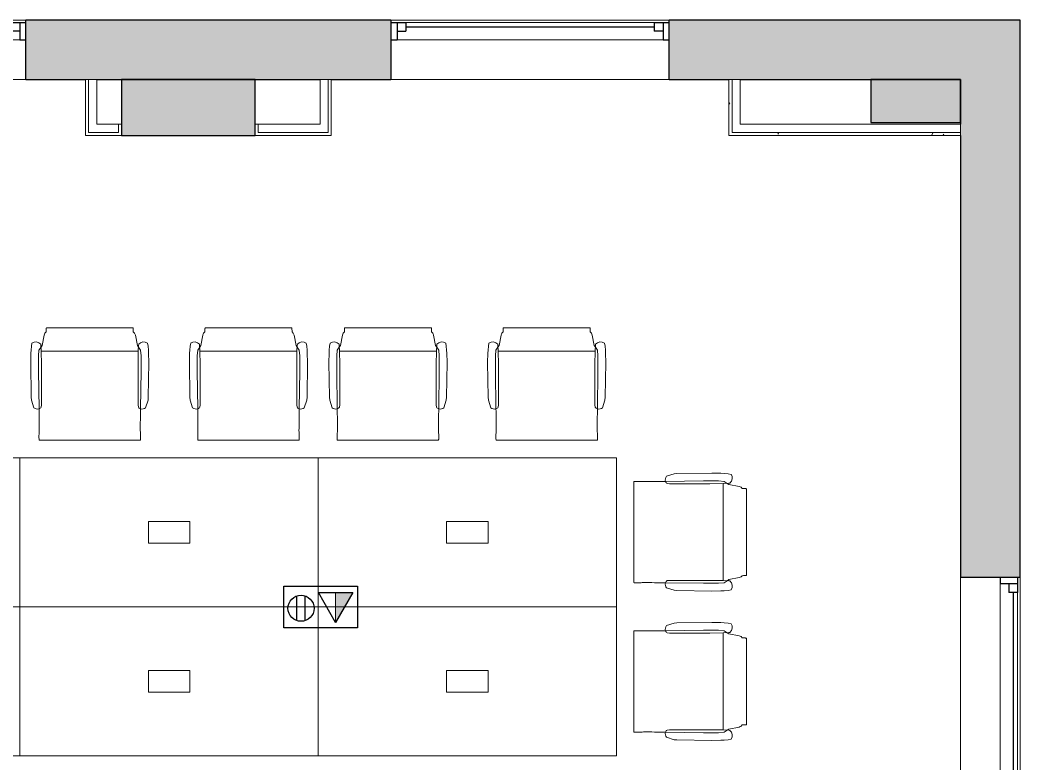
# Model space of a CAD drawing. Header units: inches. Extents: x 1808 to 2428, y 950 to 1857.
# Drawn here: x 2185.4 to 2386.6, y 1707.3 to 1856.9 of the extents above; entities that cross this region are included whole.
import ezdxf

# ---------------------------------------------------------------- set-up
doc = ezdxf.new("R2010")
doc.units = ezdxf.units.IN
doc.header["$MEASUREMENT"] = 0
for name, color, linetype, lineweight in [('A-ANNO-NOTE', 131, 'Continuous', 40), ('A-GENM', 13, 'Continuous', 18), ('A-GLAZ', 151, 'Continuous', 18), ('A-WALL', 113, 'Continuous', 18), ('A-WALL-PATT', 111, 'Continuous', 18), ('I-FURN', 30, 'Continuous', 9), ('I-FURN-PNLS', 30, 'Continuous', 9), ('I-WALL', 2, 'Continuous', 18)]:
    doc.layers.add(name, color=color, linetype=linetype, lineweight=lineweight)
pattern_1 = [(0, (0, 0), (15.36, 3.84), [0.634, -10.886, 0.634, -10.886, -61.44]), (0, (0, 0), (15.36, 3.84), [-23.04, 0.634, -22.406, 0.634, -10.886, -26.88]), (0, (0, 0), (15.36, 3.84), [-57.6, 0.634, -7.046, 0.634, -18.566]), (120, (5.76, 1.92), (-11.0055376, 11.38215), [0.634, -10.886, 0.634, -10.886, -61.44]), (120, (5.76, 1.92), (-11.0055376, 11.38215), [-23.04, 0.634, -22.406, 0.634, -10.886, -26.88]), (120, (5.76, 1.92), (-11.0055376, 11.38215), [-57.6, 0.634, -7.046, 0.634, -18.566]), (240, (7.68, 9.6), (-4.3544624, -15.22215), [0.634, -10.886, 0.634, -10.886, -61.44]), (240, (7.68, 9.6), (-4.3544624, -15.22215), [-23.04, 0.634, -22.406, 0.634, -10.886, -26.88]), (240, (7.68, 9.6), (-4.3544624, -15.22215), [-57.6, 0.634, -7.046, 0.634, -18.566])]

# ---------------------------------------------------------------- blocks, each defined once
blk = doc.blocks.new('Generic Models 1 - Generic Models 1-7194762-MEZZANINE  POWER _ SIGNAL')
at = {"layer": 'A-GENM', "lineweight": 9}
h = blk.add_hatch(color=7, dxfattribs=at)
h.paths.add_polyline_path([(2189.66, 1049.66), (2200.38, 1049.66), (2200.38, 1062.93), (2173, 1062.93), (2173, 1049.66)], flags=0)
h.paths.add_polyline_path([(2200.38, 1262.58), (2200.38, 1270.53), (2176.63, 1270.53), (2176.63, 1262.58), (2189.66, 1262.58)], flags=0)
h.paths.add_polyline_path([(2367.13, 1346.73), (2374.63, 1346.73), (2374.63, 1365.98), (2367.13, 1365.98), (2367.13, 1358.18)], flags=0)
h.paths.add_polyline_path([(1921.63, 1443.7), (1951.63, 1443.7), (1951.63, 1459.54), (1921.63, 1459.54), (1921.63, 1449.7)], flags=0)
h.paths.add_polyline_path([(2184.63, 1445.23), (2205.63, 1445.23), (2205.63, 1459.73), (2184.63, 1459.73)], flags=0)
h.paths.add_polyline_path([(2367.63, 1446.22), (2374.63, 1446.22), (2374.63, 1459.73), (2367.63, 1459.73)], flags=0)
h.paths.add_polyline_path([(1844.88, 1610.85), (1844.88, 1660.6), (1829.88, 1660.6), (1829.88, 1665.6), (1819.63, 1665.6), (1819.63, 1610.85)], flags=0)
h.paths.add_polyline_path([(2374.63, 1630.31), (2374.63, 1681.1), (2365.13, 1681.1), (2365.13, 1630.31)], flags=0)
h.paths.add_polyline_path([(1991.25, 1642.75), (2009.38, 1642.75), (2009.38, 1665.6), (1990.88, 1665.6), (1990.88, 1642.75), (1991.2, 1642.75)], flags=0)
h.paths.add_polyline_path([(2224.38, 1646.48), (2224.38, 1665.6), (2205.88, 1665.6), (2205.88, 1646.48), (2224.13, 1646.48)], flags=0)
h.paths.add_polyline_path([(2009.38, 1819.62), (2009.88, 1819.62), (2009.88, 1844.85), (1990.83, 1844.85), (1990.83, 1844.2), (1990.88, 1844.2), (1990.88, 1819.62)], flags=0)
h.paths.add_polyline_path([(2205.88, 1833.6), (2232.75, 1833.6), (2232.75, 1844.85), (2205.88, 1844.85)], flags=0)
h.paths.add_polyline_path([(1828.13, 1833.6), (1828.13, 1844.85), (1819.63, 1844.85), (1819.63, 1833.6)], flags=0)
h.paths.add_polyline_path([(2374.63, 1836.23), (2374.63, 1844.85), (2356.63, 1844.85), (2356.63, 1836.23)], flags=0)
h.paths.add_polyline_path([(1913.9, 1836.6), (1913.9, 1844.85), (1899.93, 1844.85), (1899.93, 1836.6)], flags=0)
h.paths.add_polyline_path([(2114.57, 1836.6), (2114.57, 1844.85), (2094.6, 1844.85), (2094.6, 1836.6), (2110.29, 1836.6)], flags=0)
at = {"layer": 'A-GENM', "color": 8, "lineweight": 30}
for p, q in [((2232.75, 1844.85), (2205.88, 1844.85)), ((2205.88, 1844.85), (2205.88, 1833.6)), ((2232.75, 1833.6), (2232.75, 1844.85)), ((2374.63, 1844.85), (2356.63, 1844.85)), ((2356.63, 1844.85), (2356.63, 1836.23)), ((2374.63, 1836.23), (2374.63, 1844.85)), ((2356.63, 1836.23), (2374.63, 1836.23)), ((2205.88, 1833.6), (2232.75, 1833.6))]:
    blk.add_line(p, q, dxfattribs=at)
blk = doc.blocks.new('Window-Double-Hung - 48_ X 48_-7273517-MEZZANINE  POWER _ SIGNAL')
at = {"layer": 'A-GLAZ', "color": 8, "lineweight": 30}
for p, q in [((-28, 6), (-28, -6)), ((-28, 5.5), (-25, 5.5)), ((-26.75, 5.5), (-26.75, 2)), ((-25, 5.5), (-25, 3.75)), ((-25, 4.625), (25, 4.625)), ((25, 5.5), (28, 5.5)), ((25, 5.5), (25, 3.75)), ((26.75, 5.5), (26.75, 2)), ((28, -6), (28, 6)), ((-26.75, 3.75), (-25, 3.75)), ((26.75, 3.75), (25, 3.75)), ((-28, 2), (-26.75, 2)), ((26.75, 2), (28, 2))]:
    blk.add_line(p, q, dxfattribs=at)
at = {"layer": 'A-GLAZ'}
for p, q in [((28, 6), (-28, 6)), ((-28, -6), (28, -6))]:
    blk.add_line(p, q, dxfattribs=at)
at = {"layer": 'A-GLAZ', "lineweight": 9}
for p, q in [((-25, 5.5), (25, 5.5)), ((-26.75, 2), (26.75, 2))]:
    blk.add_line(p, q, dxfattribs=at)
blk = doc.blocks.new('large conference tables - large conference tables-7555010-MEZZANINE  POWER _ SIGNAL')
at = {"layer": 'I-FURN'}
for p, q in [((34.86, 54.68), (34.46, 52.61)), ((35.01, 55.06), (34.86, 54.68)), ((35.26, 55.32), (35.01, 55.06)), ((52.75, 56.16), (35.32, 56.16)), ((53.06, 55.06), (52.8, 55.32)), ((53.13, 54.92), (53.06, 55.06)), ((53.21, 54.68), (53.13, 54.92)), ((53.61, 52.61), (53.21, 54.68)), ((66.39, 52.61), (66.79, 54.68)), ((66.79, 54.68), (66.87, 54.92)), ((66.87, 54.92), (66.94, 55.06)), ((66.94, 55.06), (67.2, 55.32)), ((67.25, 56.16), (84.68, 56.16)), ((84.74, 55.32), (84.99, 55.06)), ((84.99, 55.06), (85.14, 54.68)), ((85.14, 54.68), (85.54, 52.61)), ((94.86, 54.68), (94.46, 52.61)), ((95.01, 55.06), (94.86, 54.68)), ((95.26, 55.32), (95.01, 55.06)), ((112.75, 56.16), (95.32, 56.16)), ((113.06, 55.06), (112.8, 55.32)), ((113.13, 54.92), (113.06, 55.06)), ((113.21, 54.68), (113.13, 54.92)), ((113.61, 52.61), (113.21, 54.68)), ((126.39, 52.61), (126.79, 54.68)), ((126.79, 54.68), (126.87, 54.92)), ((126.87, 54.92), (126.94, 55.06)), ((126.94, 55.06), (127.2, 55.32)), ((127.25, 56.16), (144.68, 56.16)), ((144.74, 55.32), (144.99, 55.06)), ((144.99, 55.06), (145.14, 54.68)), ((145.14, 54.68), (145.54, 52.61)), ((32.3, 52.45), (32.23, 51.68)), ((32.41, 53.06), (32.3, 52.45)), ((34.21, 52.61), (34.19, 52.84)), ((34.27, 51.45), (34.21, 52.61)), ((34.46, 52.61), (34.23, 52.28)), ((53.84, 52.28), (53.61, 52.61)), ((53.86, 52.61), (53.79, 51.45)), ((53.88, 52.84), (53.86, 52.61)), ((55.77, 52.45), (55.66, 53.06)), ((55.84, 51.68), (55.77, 52.45)), ((64.16, 51.68), (64.23, 52.45)), ((64.23, 52.45), (64.34, 53.06)), ((66.12, 52.84), (66.14, 52.61)), ((66.14, 52.61), (66.21, 51.45)), ((66.16, 52.28), (66.39, 52.61)), ((85.54, 52.61), (85.77, 52.28)), ((85.73, 51.45), (85.79, 52.61)), ((85.79, 52.61), (85.81, 52.84)), ((87.59, 53.06), (87.7, 52.45)), ((87.7, 52.45), (87.77, 51.68)), ((92.3, 52.45), (92.23, 51.68)), ((92.41, 53.06), (92.3, 52.45)), ((94.21, 52.61), (94.19, 52.84)), ((94.27, 51.45), (94.21, 52.61)), ((94.46, 52.61), (94.23, 52.28)), ((113.84, 52.28), (113.61, 52.61)), ((113.86, 52.61), (113.79, 51.45)), ((113.88, 52.84), (113.86, 52.61)), ((115.77, 52.45), (115.66, 53.06)), ((115.84, 51.68), (115.77, 52.45)), ((124.16, 51.68), (124.23, 52.45)), ((124.23, 52.45), (124.34, 53.06)), ((126.12, 52.84), (126.14, 52.61)), ((126.14, 52.61), (126.21, 51.45)), ((126.16, 52.28), (126.39, 52.61)), ((145.54, 52.61), (145.77, 52.28)), ((145.73, 51.45), (145.79, 52.61)), ((145.79, 52.61), (145.81, 52.84)), ((147.59, 53.06), (147.7, 52.45)), ((147.7, 52.45), (147.77, 51.68)), ((32.2, 51.03), (32.15, 49.17)), ((32.23, 51.68), (32.2, 51.03)), ((33.82, 51.68), (33.72, 50.52)), ((33.72, 50.52), (33.72, 47.52)), ((34.23, 52.28), (33.82, 51.68)), ((34.32, 48.77), (34.27, 51.45)), ((34.27, 51.45), (53.79, 51.45)), ((53.79, 51.45), (53.75, 48.77)), ((54.24, 51.68), (53.84, 52.28)), ((54.35, 50.52), (54.24, 51.68)), ((54.35, 47.52), (54.35, 50.52)), ((55.87, 51.03), (55.84, 51.68)), ((55.92, 49.17), (55.87, 51.03)), ((64.08, 49.17), (64.13, 51.03)), ((64.13, 51.03), (64.16, 51.68)), ((65.65, 50.52), (65.76, 51.68)), ((65.65, 47.52), (65.65, 50.52)), ((65.76, 51.68), (66.16, 52.28)), ((66.21, 51.45), (66.25, 48.77)), ((85.73, 51.45), (66.21, 51.45)), ((85.68, 48.77), (85.73, 51.45)), ((85.77, 52.28), (86.18, 51.68)), ((86.18, 51.68), (86.28, 50.52)), ((86.28, 50.52), (86.28, 47.52)), ((87.77, 51.68), (87.8, 51.03)), ((87.8, 51.03), (87.85, 49.17)), ((92.2, 51.03), (92.15, 49.17)), ((92.23, 51.68), (92.2, 51.03)), ((93.82, 51.68), (93.72, 50.52)), ((93.72, 50.52), (93.72, 47.52)), ((94.23, 52.28), (93.82, 51.68)), ((94.32, 48.77), (94.27, 51.45)), ((94.27, 51.45), (113.79, 51.45)), ((113.79, 51.45), (113.75, 48.77)), ((114.24, 51.68), (113.84, 52.28)), ((114.35, 50.52), (114.24, 51.68)), ((114.35, 47.52), (114.35, 50.52)), ((115.87, 51.03), (115.84, 51.68)), ((115.92, 49.17), (115.87, 51.03)), ((124.08, 49.17), (124.13, 51.03)), ((124.13, 51.03), (124.16, 51.68)), ((125.65, 50.52), (125.76, 51.68)), ((125.65, 47.52), (125.65, 50.52)), ((125.76, 51.68), (126.16, 52.28)), ((126.21, 51.45), (126.25, 48.77)), ((145.73, 51.45), (126.21, 51.45)), ((145.68, 48.77), (145.73, 51.45)), ((145.77, 52.28), (146.18, 51.68)), ((146.18, 51.68), (146.28, 50.52)), ((146.28, 50.52), (146.28, 47.52)), ((147.77, 51.68), (147.8, 51.03)), ((147.8, 51.03), (147.85, 49.17)), ((32.15, 49.17), (32.25, 42.17)), ((34.32, 40.68), (34.32, 48.77)), ((53.75, 48.77), (53.75, 40.68)), ((55.82, 42.17), (55.92, 49.17)), ((64.18, 42.17), (64.08, 49.17)), ((66.25, 48.77), (66.25, 40.68)), ((85.68, 40.68), (85.68, 48.77)), ((87.85, 49.17), (87.75, 42.17)), ((92.15, 49.17), (92.25, 42.17)), ((94.32, 40.68), (94.32, 48.77)), ((113.75, 48.77), (113.75, 40.68)), ((115.82, 42.17), (115.92, 49.17)), ((124.18, 42.17), (124.08, 49.17)), ((126.25, 48.77), (126.25, 40.68)), ((145.68, 40.68), (145.68, 48.77)), ((147.85, 49.17), (147.75, 42.17)), ((33.72, 47.52), (33.83, 39.85)), ((54.24, 39.85), (54.35, 47.52)), ((65.76, 39.85), (65.65, 47.52)), ((86.28, 47.52), (86.17, 39.85)), ((93.72, 47.52), (93.83, 39.85)), ((114.24, 39.85), (114.35, 47.52)), ((125.76, 39.85), (125.65, 47.52)), ((146.28, 47.52), (146.17, 39.85)), ((32.25, 42.17), (32.31, 41.58)), ((32.31, 41.58), (32.8, 40.08)), ((34.26, 40.18), (34.32, 40.68)), ((53.75, 40.68), (53.81, 40.18)), ((55.27, 40.08), (55.76, 41.58)), ((55.76, 41.58), (55.82, 42.17)), ((64.24, 41.58), (64.18, 42.17)), ((64.73, 40.08), (64.24, 41.58)), ((66.25, 40.68), (66.19, 40.18)), ((85.74, 40.18), (85.68, 40.68)), ((87.69, 41.58), (87.2, 40.08)), ((87.75, 42.17), (87.69, 41.58)), ((92.25, 42.17), (92.31, 41.58)), ((92.31, 41.58), (92.8, 40.08)), ((94.26, 40.18), (94.32, 40.68)), ((113.75, 40.68), (113.81, 40.18)), ((115.27, 40.08), (115.76, 41.58)), ((115.76, 41.58), (115.82, 42.17)), ((124.24, 41.58), (124.18, 42.17)), ((124.73, 40.08), (124.24, 41.58)), ((126.25, 40.68), (126.19, 40.18)), ((145.74, 40.18), (145.68, 40.68)), ((147.69, 41.58), (147.2, 40.08)), ((147.75, 42.17), (147.69, 41.58)), ((33.86, 33.53), (54.2, 33.53)), ((86.14, 33.53), (65.8, 33.53)), ((93.86, 33.53), (114.2, 33.53)), ((146.14, 33.53), (125.8, 33.53)), ((160.08, 26.27), (161.58, 26.76)), ((161.58, 26.76), (162.17, 26.82)), ((162.17, 26.82), (169.17, 26.92)), ((169.17, 26.92), (171.03, 26.87)), ((171.03, 26.87), (171.68, 26.84)), ((171.68, 26.84), (172.45, 26.77)), ((172.45, 26.77), (173.06, 26.66)), ((153.53, 4.86), (153.53, 25.2)), ((159.85, 25.24), (167.52, 25.35)), ((160.68, 24.75), (160.18, 24.81)), ((168.77, 24.75), (160.68, 24.75)), ((167.52, 25.35), (170.52, 25.35)), ((171.45, 24.79), (168.77, 24.75)), ((170.52, 25.35), (171.68, 25.24)), ((172.61, 24.86), (171.45, 24.79)), ((171.45, 5.27), (171.45, 24.79)), ((171.68, 25.24), (172.28, 24.84)), ((172.28, 24.84), (172.61, 24.61)), ((172.84, 24.88), (172.61, 24.86)), ((172.61, 24.61), (174.68, 24.21)), ((174.68, 24.21), (174.92, 24.13)), ((174.92, 24.13), (175.06, 24.06)), ((175.06, 24.06), (175.32, 23.8)), ((176.16, 23.75), (176.16, 6.32)), ((175.32, 6.26), (175.06, 6.01)), ((167.52, 4.72), (159.85, 4.83)), ((160.18, 5.26), (160.68, 5.32)), ((160.68, 5.32), (168.77, 5.32)), ((170.52, 4.72), (167.52, 4.72)), ((168.77, 5.32), (171.45, 5.27)), ((171.68, 4.82), (170.52, 4.72)), ((171.45, 5.27), (172.61, 5.21)), ((172.28, 5.23), (171.68, 4.82)), ((172.61, 5.46), (172.28, 5.23)), ((174.68, 5.86), (172.61, 5.46)), ((172.61, 5.21), (172.84, 5.19)), ((175.06, 6.01), (174.68, 5.86)), ((161.58, 3.31), (160.08, 3.8)), ((162.17, 3.25), (161.58, 3.31)), ((169.17, 3.15), (162.17, 3.25)), ((171.03, 3.2), (169.17, 3.15)), ((171.68, 3.23), (171.03, 3.2)), ((172.45, 3.3), (171.68, 3.23)), ((173.06, 3.41), (172.45, 3.3)), ((161.58, -3.31), (160.08, -3.8)), ((162.17, -3.25), (161.58, -3.31)), ((169.17, -3.15), (162.17, -3.25)), ((171.03, -3.2), (169.17, -3.15)), ((171.68, -3.23), (171.03, -3.2)), ((172.45, -3.3), (171.68, -3.23)), ((173.06, -3.41), (172.45, -3.3)), ((153.53, -4.86), (153.53, -25.2)), ((167.52, -4.72), (159.85, -4.83)), ((160.18, -5.26), (160.68, -5.32)), ((160.68, -5.32), (168.77, -5.32)), ((170.52, -4.72), (167.52, -4.72)), ((168.77, -5.32), (171.45, -5.27)), ((171.68, -4.82), (170.52, -4.72)), ((171.45, -5.27), (172.61, -5.21)), ((171.45, -5.27), (171.45, -24.79)), ((172.28, -5.23), (171.68, -4.82)), ((172.61, -5.46), (172.28, -5.23)), ((172.61, -5.21), (172.84, -5.19)), ((174.68, -5.86), (172.61, -5.46)), ((175.06, -6.01), (174.68, -5.86)), ((175.32, -6.26), (175.06, -6.01)), ((176.16, -23.75), (176.16, -6.32)), ((174.68, -24.21), (174.92, -24.13)), ((174.92, -24.13), (175.06, -24.06)), ((175.06, -24.06), (175.32, -23.8)), ((159.85, -25.24), (167.52, -25.35)), ((160.68, -24.75), (160.18, -24.81)), ((168.77, -24.75), (160.68, -24.75)), ((167.52, -25.35), (170.52, -25.35)), ((171.45, -24.79), (168.77, -24.75)), ((170.52, -25.35), (171.68, -25.24)), ((172.61, -24.86), (171.45, -24.79)), ((171.68, -25.24), (172.28, -24.84)), ((172.28, -24.84), (172.61, -24.61)), ((172.61, -24.61), (174.68, -24.21)), ((172.84, -24.88), (172.61, -24.86)), ((160.08, -26.27), (161.58, -26.76)), ((161.58, -26.76), (162.17, -26.82)), ((162.17, -26.82), (169.17, -26.92)), ((169.17, -26.92), (171.03, -26.87)), ((171.03, -26.87), (171.68, -26.84)), ((171.68, -26.84), (172.45, -26.77)), ((172.45, -26.77), (173.06, -26.66))]:
    blk.add_line(p, q, dxfattribs=at)
for centre, radius, start, end in [((33.18, 51.99), 1.32, 40.065, 125.935), ((54.89, 51.99), 1.32, 54.065, 139.935), ((65.11, 51.99), 1.32, 40.065, 125.935), ((86.82, 51.99), 1.32, 54.065, 139.935), ((93.18, 51.99), 1.32, 40.065, 125.935), ((114.89, 51.99), 1.32, 54.065, 139.935), ((125.11, 51.99), 1.32, 40.065, 125.935), ((146.82, 51.99), 1.32, 54.065, 139.935), ((33.52, 40.93), 1.12, 229.743, 286.0891), ((33.6, 40.6), 0.781, 286.8466, 327.6782), ((54.47, 40.6), 0.781, 212.3218, 253.1534), ((54.55, 40.93), 1.12, 253.9109, 310.257), ((65.45, 40.93), 1.12, 229.743, 286.0891), ((65.53, 40.6), 0.781, 286.8466, 327.6782), ((86.4, 40.6), 0.781, 212.3218, 253.1534), ((86.48, 40.93), 1.12, 253.9109, 310.257), ((93.52, 40.93), 1.12, 229.743, 286.0891), ((93.6, 40.6), 0.781, 286.8466, 327.6782), ((114.47, 40.6), 0.781, 212.3218, 253.1534), ((114.55, 40.93), 1.12, 253.9109, 310.257), ((125.45, 40.93), 1.12, 229.743, 286.0891), ((125.53, 40.6), 0.781, 286.8466, 327.6782), ((146.4, 40.6), 0.781, 212.3218, 253.1534), ((146.48, 40.93), 1.12, 253.9109, 310.257), ((160.93, 25.55), 1.12, 139.743, 196.0891), ((171.99, 25.89), 1.32, 310.065, 35.935), ((160.6, 25.47), 0.781, 196.8466, 237.6782), ((160.93, 4.52), 1.12, 163.9109, 220.257), ((160.6, 4.6), 0.781, 122.3218, 163.1534), ((171.99, 4.18), 1.32, 324.065, 49.935), ((160.93, -4.52), 1.12, 139.743, 196.0891), ((171.99, -4.18), 1.32, 310.065, 35.935), ((160.6, -4.6), 0.781, 196.8466, 237.6782), ((160.93, -25.55), 1.12, 163.9109, 220.257), ((160.6, -25.47), 0.781, 122.3218, 163.1534), ((171.99, -25.89), 1.32, 324.065, 49.935)]:
    blk.add_arc(centre, radius, start, end, dxfattribs=at)
for points, knots in [([(35.32, 56.16), (35.32, 56.16), (35.31, 56.14), (35.3, 56.09), (35.29, 56.03), (35.29, 55.94), (35.28, 55.84), (35.27, 55.69), (35.27, 55.51), (35.26, 55.37), (35.26, 55.32)], [0, 0, 0, 0, 0.111111, 0.222222, 0.333333, 0.444444, 0.555556, 0.666667, 0.888889, 1, 1, 1, 1]), ([(52.8, 55.32), (52.8, 55.51), (52.79, 55.78), (52.78, 56), (52.77, 56.09), (52.76, 56.14), (52.75, 56.16), (52.75, 56.16)], [0, 0, 0, 0, 0.444444, 0.666667, 0.777778, 0.888889, 1, 1, 1, 1]), ([(67.2, 55.32), (67.2, 55.37), (67.2, 55.51), (67.2, 55.69), (67.21, 55.84), (67.22, 55.94), (67.22, 56.03), (67.23, 56.09), (67.24, 56.14), (67.25, 56.16), (67.25, 56.16)], [-1, -1, -1, -1, -0.888889, -0.666667, -0.555556, -0.444444, -0.333333, -0.222222, -0.111111, 0, 0, 0, 0]), ([(84.68, 56.16), (84.68, 56.16), (84.69, 56.14), (84.7, 56.09), (84.71, 56), (84.73, 55.78), (84.73, 55.51), (84.74, 55.32)], [-1, -1, -1, -1, -0.888889, -0.777778, -0.666667, -0.444444, 0, 0, 0, 0]), ([(95.32, 56.16), (95.32, 56.16), (95.31, 56.14), (95.3, 56.09), (95.29, 56.03), (95.29, 55.94), (95.28, 55.84), (95.27, 55.69), (95.27, 55.51), (95.26, 55.37), (95.26, 55.32)], [0, 0, 0, 0, 0.111111, 0.222222, 0.333333, 0.444444, 0.555556, 0.666667, 0.888889, 1, 1, 1, 1]), ([(112.8, 55.32), (112.8, 55.51), (112.79, 55.78), (112.78, 56), (112.77, 56.09), (112.76, 56.14), (112.75, 56.16), (112.75, 56.16)], [0, 0, 0, 0, 0.444444, 0.666667, 0.777778, 0.888889, 1, 1, 1, 1]), ([(127.2, 55.32), (127.2, 55.37), (127.2, 55.51), (127.2, 55.69), (127.21, 55.84), (127.22, 55.94), (127.22, 56.03), (127.23, 56.09), (127.24, 56.14), (127.25, 56.16), (127.25, 56.16)], [-1, -1, -1, -1, -0.888889, -0.666667, -0.555556, -0.444444, -0.333333, -0.222222, -0.111111, 0, 0, 0, 0]), ([(144.68, 56.16), (144.68, 56.16), (144.69, 56.14), (144.7, 56.09), (144.71, 56), (144.73, 55.78), (144.73, 55.51), (144.74, 55.32)], [-1, -1, -1, -1, -0.888889, -0.777778, -0.666667, -0.444444, 0, 0, 0, 0]), ([(33.82, 34.47), (33.82, 34.39), (33.82, 34.23), (33.82, 33.9), (33.84, 33.6), (33.86, 33.53), (33.86, 33.53)], [0, 0, 0, 0, 0.181818, 0.363636, 0.727273, 1, 1, 1, 1]), ([(54.2, 33.53), (54.21, 33.53), (54.21, 33.53), (54.22, 33.56), (54.23, 33.62), (54.23, 33.69), (54.24, 33.77), (54.25, 33.91), (54.25, 34.14), (54.25, 34.35), (54.25, 34.47)], [0, 0, 0, 0, 0.090909, 0.181818, 0.272727, 0.363636, 0.454545, 0.545455, 0.727273, 1, 1, 1, 1]), ([(65.8, 33.53), (65.79, 33.53), (65.77, 33.6), (65.75, 33.9), (65.75, 34.23), (65.75, 34.39), (65.75, 34.47)], [-1, -1, -1, -1, -0.727273, -0.363636, -0.181818, 0, 0, 0, 0]), ([(86.18, 34.47), (86.18, 34.35), (86.18, 34.14), (86.18, 33.91), (86.17, 33.77), (86.17, 33.69), (86.16, 33.62), (86.15, 33.56), (86.14, 33.53), (86.14, 33.53), (86.14, 33.53)], [-1, -1, -1, -1, -0.727273, -0.545455, -0.454545, -0.363636, -0.272727, -0.181818, -0.090909, 0, 0, 0, 0]), ([(93.82, 34.47), (93.82, 34.39), (93.82, 34.23), (93.82, 33.9), (93.84, 33.6), (93.86, 33.53), (93.86, 33.53)], [0, 0, 0, 0, 0.181818, 0.363636, 0.727273, 1, 1, 1, 1]), ([(114.2, 33.53), (114.21, 33.53), (114.21, 33.53), (114.22, 33.56), (114.23, 33.62), (114.23, 33.69), (114.24, 33.77), (114.25, 33.91), (114.25, 34.14), (114.25, 34.35), (114.25, 34.47)], [0, 0, 0, 0, 0.090909, 0.181818, 0.272727, 0.363636, 0.454545, 0.545455, 0.727273, 1, 1, 1, 1]), ([(125.8, 33.53), (125.79, 33.53), (125.77, 33.6), (125.75, 33.9), (125.75, 34.23), (125.75, 34.39), (125.75, 34.47)], [-1, -1, -1, -1, -0.727273, -0.363636, -0.181818, 0, 0, 0, 0]), ([(146.18, 34.47), (146.18, 34.35), (146.18, 34.14), (146.18, 33.91), (146.17, 33.77), (146.17, 33.69), (146.16, 33.62), (146.15, 33.56), (146.14, 33.53), (146.14, 33.53), (146.14, 33.53)], [-1, -1, -1, -1, -0.727273, -0.545455, -0.454545, -0.363636, -0.272727, -0.181818, -0.090909, 0, 0, 0, 0]), ([(153.53, 25.2), (153.53, 25.21), (153.6, 25.23), (153.9, 25.25), (154.23, 25.25), (154.39, 25.25), (154.47, 25.25)], [-1, -1, -1, -1, -0.727273, -0.363636, -0.181818, 0, 0, 0, 0]), ([(175.32, 23.8), (175.37, 23.8), (175.51, 23.8), (175.69, 23.8), (175.84, 23.79), (175.94, 23.78), (176.03, 23.78), (176.09, 23.77), (176.14, 23.76), (176.16, 23.75), (176.16, 23.75)], [-1, -1, -1, -1, -0.888889, -0.666667, -0.555556, -0.444444, -0.333333, -0.222222, -0.111111, 0, 0, 0, 0]), ([(176.16, 6.32), (176.16, 6.32), (176.14, 6.31), (176.09, 6.3), (176, 6.29), (175.78, 6.27), (175.51, 6.27), (175.32, 6.26)], [-1, -1, -1, -1, -0.888889, -0.777778, -0.666667, -0.444444, 0, 0, 0, 0]), ([(154.47, 4.82), (154.35, 4.82), (154.14, 4.82), (153.91, 4.82), (153.77, 4.83), (153.69, 4.83), (153.62, 4.84), (153.56, 4.85), (153.53, 4.86), (153.53, 4.86), (153.53, 4.86)], [-1, -1, -1, -1, -0.727273, -0.545455, -0.454545, -0.363636, -0.272727, -0.181818, -0.090909, 0, 0, 0, 0]), ([(154.47, -4.82), (154.39, -4.82), (154.23, -4.82), (153.9, -4.82), (153.6, -4.84), (153.53, -4.86), (153.53, -4.86)], [0, 0, 0, 0, 0.181818, 0.363636, 0.727273, 1, 1, 1, 1]), ([(176.16, -6.32), (176.16, -6.32), (176.14, -6.31), (176.09, -6.3), (176.03, -6.29), (175.94, -6.29), (175.84, -6.28), (175.69, -6.27), (175.51, -6.27), (175.37, -6.26), (175.32, -6.26)], [0, 0, 0, 0, 0.111111, 0.222222, 0.333333, 0.444444, 0.555556, 0.666667, 0.888889, 1, 1, 1, 1]), ([(175.32, -23.8), (175.51, -23.8), (175.78, -23.79), (176, -23.78), (176.09, -23.77), (176.14, -23.76), (176.16, -23.75), (176.16, -23.75)], [0, 0, 0, 0, 0.444444, 0.666667, 0.777778, 0.888889, 1, 1, 1, 1]), ([(153.53, -25.2), (153.53, -25.21), (153.53, -25.21), (153.56, -25.22), (153.62, -25.23), (153.69, -25.23), (153.77, -25.24), (153.91, -25.25), (154.14, -25.25), (154.35, -25.25), (154.47, -25.25)], [0, 0, 0, 0, 0.090909, 0.181818, 0.272727, 0.363636, 0.454545, 0.545455, 0.727273, 1, 1, 1, 1])]:
    blk.add_open_spline(points, degree=3, knots=knots, dxfattribs=at)
for points in [[(33.83, 39.85), (33.84, 39.12), (33.85, 37.66), (33.86, 36.18), (33.87, 35.44)], [(54.2, 35.44), (54.2, 36.18), (54.21, 37.66), (54.23, 39.12), (54.24, 39.85)], [(65.8, 35.44), (65.8, 36.18), (65.79, 37.66), (65.77, 39.12), (65.76, 39.85)], [(86.17, 39.85), (86.16, 39.12), (86.15, 37.66), (86.14, 36.18), (86.13, 35.44)], [(93.83, 39.85), (93.84, 39.12), (93.85, 37.66), (93.86, 36.18), (93.87, 35.44)], [(114.2, 35.44), (114.2, 36.18), (114.21, 37.66), (114.23, 39.12), (114.24, 39.85)], [(125.8, 35.44), (125.8, 36.18), (125.79, 37.66), (125.77, 39.12), (125.76, 39.85)], [(146.17, 39.85), (146.16, 39.12), (146.15, 37.66), (146.14, 36.18), (146.13, 35.44)], [(33.87, 35.44), (33.86, 35.28), (33.84, 34.96), (33.83, 34.63), (33.82, 34.47)], [(54.25, 34.47), (54.24, 34.63), (54.23, 34.96), (54.21, 35.28), (54.2, 35.44)], [(65.75, 34.47), (65.76, 34.63), (65.77, 34.96), (65.79, 35.28), (65.8, 35.44)], [(86.13, 35.44), (86.14, 35.28), (86.16, 34.96), (86.17, 34.63), (86.18, 34.47)], [(93.87, 35.44), (93.86, 35.28), (93.84, 34.96), (93.83, 34.63), (93.82, 34.47)], [(114.25, 34.47), (114.24, 34.63), (114.23, 34.96), (114.21, 35.28), (114.2, 35.44)], [(125.75, 34.47), (125.76, 34.63), (125.77, 34.96), (125.79, 35.28), (125.8, 35.44)], [(146.13, 35.44), (146.14, 35.28), (146.16, 34.96), (146.17, 34.63), (146.18, 34.47)], [(154.47, 25.25), (154.63, 25.24), (154.96, 25.23), (155.28, 25.21), (155.44, 25.2)], [(155.44, 25.2), (156.18, 25.2), (157.66, 25.21), (159.12, 25.23), (159.85, 25.24)], [(155.44, 4.87), (155.28, 4.86), (154.96, 4.84), (154.63, 4.83), (154.47, 4.82)], [(159.85, 4.83), (159.12, 4.84), (157.66, 4.85), (156.18, 4.86), (155.44, 4.87)], [(155.44, -4.87), (155.28, -4.86), (154.96, -4.84), (154.63, -4.83), (154.47, -4.82)], [(159.85, -4.83), (159.12, -4.84), (157.66, -4.85), (156.18, -4.86), (155.44, -4.87)], [(154.47, -25.25), (154.63, -25.24), (154.96, -25.23), (155.28, -25.21), (155.44, -25.2)], [(155.44, -25.2), (156.18, -25.2), (157.66, -25.21), (159.12, -25.23), (159.85, -25.24)]]:
    blk.add_open_spline(points, degree=3, dxfattribs=at)
at = {"layer": 'I-FURN-PNLS'}
for p, q in [((30, 30), (-30, 30)), ((90, 30), (30, 30)), ((30, 30), (30, 0)), ((30, 0), (30, 30)), ((150, 30), (90, 30)), ((90, 30), (90, 0)), ((90, 0), (90, 30)), ((150, 0), (150, 30)), ((55.84, 12.81), (55.84, 17.19)), ((55.84, 17.19), (64.16, 17.19)), ((64.16, 17.19), (64.16, 12.81)), ((115.84, 12.81), (115.84, 17.19)), ((115.84, 17.19), (124.16, 17.19)), ((124.16, 17.19), (124.16, 12.81)), ((64.16, 12.81), (55.84, 12.81)), ((124.16, 12.81), (115.84, 12.81)), ((30, 0), (-30, 0)), ((-30, 0), (30, 0)), ((30, -30), (30, 0)), ((150, 0), (90, 0)), ((90, 0), (90, -30)), ((90, 0), (150, 0)), ((150, -30), (150, 0)), ((90, 0), (30, 0)), ((30, 0), (30, -30)), ((30, 0), (90, 0)), ((90, -30), (90, 0)), ((55.84, -17.19), (55.84, -12.81)), ((55.84, -12.81), (64.16, -12.81)), ((64.16, -12.81), (64.16, -17.19)), ((115.84, -17.19), (115.84, -12.81)), ((115.84, -12.81), (124.16, -12.81)), ((124.16, -12.81), (124.16, -17.19)), ((64.16, -17.19), (55.84, -17.19)), ((124.16, -17.19), (115.84, -17.19)), ((-30, -30), (30, -30)), ((30, -30), (90, -30)), ((90, -30), (150, -30))]:
    blk.add_line(p, q, dxfattribs=at)

msp = doc.modelspace()

# ---------------------------------------------------------------- hatches: boundary and pattern name
at = {"layer": 'A-ANNO-NOTE', "lineweight": 9}
msp.add_hatch(color=256, dxfattribs=at).paths.add_polyline_path([(2248.93, 1735.59), (2252.4, 1741.59), (2248.93, 1741.59)], flags=0)
at = {"layer": 'A-WALL-PATT', "lineweight": 9}
h = msp.add_hatch(color=7, dxfattribs=at)
h.paths.add_polyline_path([(2200.88, 1844.85), (2260.06, 1844.85), (2260.06, 1856.85), (2186.63, 1856.85), (2186.63, 1844.85), (2199.25, 1844.85)], flags=0)
h.paths.add_polyline_path([(2328.06, 1844.85), (2386.63, 1844.85), (2386.63, 1856.85), (2316.06, 1856.85), (2316.06, 1844.85)], flags=0)
h.paths.add_polyline_path([(1985.86, 1844.85), (2022.64, 1844.85), (2022.64, 1856.85), (1981.76, 1856.85), (1981.76, 1844.85)], flags=0)
h.paths.add_polyline_path([(1925.76, 1844.85), (1925.76, 1856.85), (1888.06, 1856.85), (1888.06, 1844.85)], flags=0)
h.paths.add_polyline_path([(2118.63, 1844.85), (2130.63, 1844.85), (2130.63, 1856.85), (2078.64, 1856.85), (2078.64, 1844.85), (2118, 1844.85)], flags=0)
h.paths.add_polyline_path([(1832.06, 1844.85), (1832.06, 1856.85), (1819.63, 1856.85), (1819.63, 1844.85)], flags=0)
h = msp.add_hatch(dxfattribs=at)
h.set_pattern_fill('FP_1', color=256, style=0, pattern_type=2)
h.set_pattern_definition(pattern_1)
h.paths.add_polyline_path([(2328.69, 1833.6), (2328.69, 1844.85), (2328.06, 1844.85), (2328.06, 1833.6)], flags=0)
h = msp.add_hatch(color=7, dxfattribs=at)
h.paths.add_polyline_path([(2374.63, 1207.73), (2386.63, 1207.73), (2386.63, 1279.93), (2374.63, 1279.93), (2374.63, 1219.73)], flags=0)
h.paths.add_polyline_path([(2376.47, 1335.93), (2386.63, 1335.93), (2386.63, 1381.73), (2374.63, 1381.73), (2374.63, 1335.93)], flags=0)
h.paths.add_polyline_path([(2386.63, 1437.73), (2386.63, 1481.61), (2374.63, 1481.61), (2374.63, 1437.73)], flags=0)
h.paths.add_polyline_path([(2386.63, 1537.61), (2386.63, 1574.31), (2374.63, 1574.31), (2374.63, 1537.61)], flags=0)
h.paths.add_polyline_path([(2374.63, 1630.31), (2386.63, 1630.31), (2386.63, 1688.6), (2374.63, 1688.6), (2374.63, 1649.95)], flags=0)
h.paths.add_polyline_path([(2386.63, 1744.6), (2386.63, 1844.85), (2374.63, 1844.85), (2374.63, 1744.6)], flags=0)
h = msp.add_hatch(dxfattribs=at)
h.set_pattern_fill('FP_1', color=256, style=0, pattern_type=2)
h.set_pattern_definition(pattern_1)
h.paths.add_polyline_path([(2374.63, 1833.6), (2374.63, 1834.23), (2328.69, 1834.23), (2328.69, 1833.6), (2373.92, 1833.6)], flags=0)

# ---------------------------------------------------------------- linework, layer by layer
at = {"layer": 'A-ANNO-NOTE', "lineweight": 30}
for p, q in [((2238.49, 1742.9), (2253.35, 1742.9)), ((2238.49, 1734.49), (2238.49, 1742.9)), ((2253.35, 1742.9), (2253.35, 1734.49)), ((2241.14, 1735.94), (2241.14, 1740.91)), ((2242.82, 1735.94), (2242.82, 1740.91)), ((2245.47, 1741.59), (2252.4, 1741.59)), ((2248.93, 1735.59), (2245.47, 1741.59)), ((2252.4, 1741.59), (2248.93, 1735.59)), ((2253.35, 1734.49), (2238.49, 1734.49))]:
    msp.add_line(p, q, dxfattribs=at)
at = {"layer": 'A-ANNO-NOTE', "lineweight": 9}
for p, q in [((2248.93, 1741.59), (2248.93, 1735.59)), ((2248.93, 1735.59), (2252.4, 1741.59)), ((2252.4, 1741.59), (2248.93, 1741.59))]:
    msp.add_line(p, q, dxfattribs=at)
at = {"layer": 'A-ANNO-NOTE', "lineweight": 30}
msp.add_circle((2241.98, 1738.42), 2.62, dxfattribs=at)
at = {"layer": 'A-WALL'}
for p, q in [((2200.88, 1844.85), (2198.63, 1844.85)), ((2199.25, 1834.23), (2199.25, 1844.85)), ((2248.06, 1844.85), (2245.81, 1844.85)), ((2247.44, 1844.85), (2247.44, 1834.23)), ((2330.31, 1844.85), (2328.06, 1844.85)), ((2328.69, 1844.85), (2328.69, 1834.23)), ((2205.25, 1834.23), (2205.25, 1835.85)), ((2233.38, 1835.85), (2233.38, 1834.23)), ((2374.63, 1833.6), (2374.63, 1835.85)), ((2205.25, 1834.23), (2199.25, 1834.23)), ((2247.44, 1834.23), (2233.38, 1834.23)), ((2328.69, 1834.23), (2374.63, 1834.23))]:
    msp.add_line(p, q, dxfattribs=at)
at = {"layer": 'I-WALL', "color": 8, "lineweight": 30}
for p, q in [((2260.06, 1856.85), (2186.63, 1856.85)), ((2386.63, 1856.85), (2316.06, 1856.85)), ((2386.63, 1744.6), (2386.63, 1856.85)), ((2186.63, 1844.85), (2198.63, 1844.85)), ((2200.88, 1844.85), (2245.81, 1844.85)), ((2248.06, 1844.85), (2260.06, 1844.85)), ((2316.06, 1844.85), (2328.06, 1844.85)), ((2330.31, 1844.85), (2374.63, 1844.85)), ((2374.63, 1844.85), (2374.63, 1835.85)), ((2374.63, 1833.6), (2374.63, 1744.6))]:
    msp.add_line(p, q, dxfattribs=at)
at = {"layer": 'I-WALL'}
for p, q in [((2198.63, 1844.85), (2198.63, 1833.6)), ((2200.88, 1835.85), (2200.88, 1844.85)), ((2245.81, 1844.85), (2245.81, 1835.85)), ((2248.06, 1833.6), (2248.06, 1844.85)), ((2328.06, 1844.85), (2328.06, 1833.6)), ((2330.31, 1835.85), (2330.31, 1844.85)), ((2205.88, 1835.85), (2200.88, 1835.85)), ((2205.88, 1833.6), (2205.88, 1835.85)), ((2245.81, 1835.85), (2232.75, 1835.85)), ((2232.75, 1835.85), (2232.75, 1833.6)), ((2374.63, 1835.85), (2330.31, 1835.85)), ((2198.63, 1833.6), (2205.88, 1833.6)), ((2232.75, 1833.6), (2248.06, 1833.6)), ((2328.06, 1833.6), (2374.63, 1833.6))]:
    msp.add_line(p, q, dxfattribs=at)

# ---------------------------------------------------------------- block references
at = {"layer": 'A-GENM', "lineweight": 9}
msp.add_blockref('Generic Models 1 - Generic Models 1-7194762-MEZZANINE  POWER _ SIGNAL', (0, 0), dxfattribs=at)
at = {"layer": 'A-GLAZ'}
for p in [(2158.63, 1850.85), (2288.06, 1850.85)]:
    msp.add_blockref('Window-Double-Hung - 48_ X 48_-7273517-MEZZANINE  POWER _ SIGNAL', p, dxfattribs=at)
at = {"layer": 'A-GLAZ', "rotation": 270}
msp.add_blockref('Window-Double-Hung - 48_ X 48_-7273517-MEZZANINE  POWER _ SIGNAL', (2380.63, 1716.6), dxfattribs=at)
at = {"layer": 'I-FURN'}
msp.add_blockref('large conference tables - large conference tables-7555010-MEZZANINE  POWER _ SIGNAL', (2155.44, 1738.73), dxfattribs=at)

doc.saveas('drawing.dxf')
